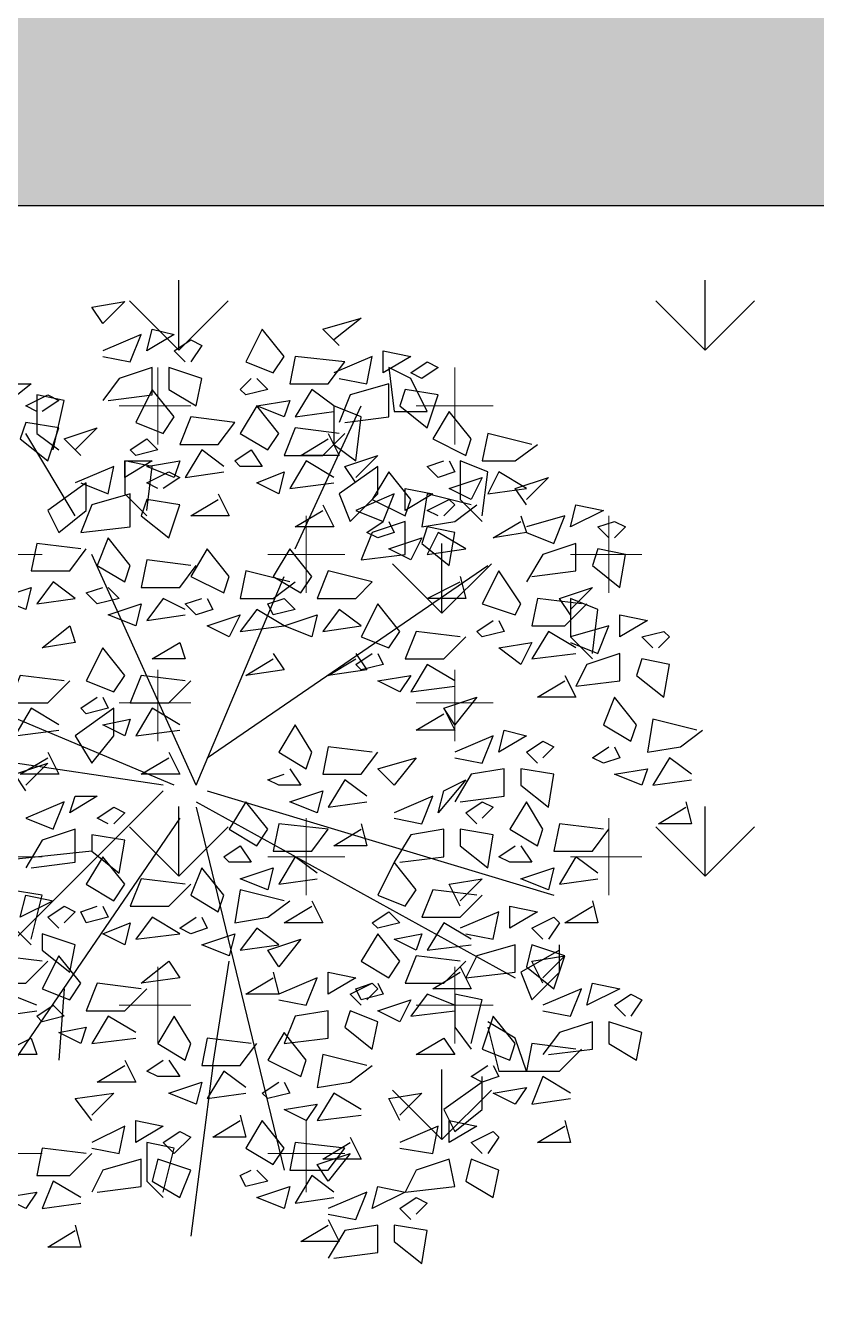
# Model space of a CAD drawing. Header units: inches. Extents: x 218041 to 238734, y -94371 to -86245.
# Drawn here: x 223111.7 to 223195.2, y -91457.4 to -91321.2 of the extents above; entities that cross this region are included whole.
import ezdxf

# ---------------------------------------------------------------- set-up
doc = ezdxf.new("R2010")
doc.units = ezdxf.units.IN
doc.header["$LTSCALE"] = 0.1
doc.header["$MEASUREMENT"] = 0
doc.layers.add('dimension', color=5, linetype='Continuous')
doc.layers.add('my wall', color=7, linetype='Continuous', lineweight=20)
pattern_1 = [(0, (-9206022.834467523, 3617324.486309838), (44.26229508192229, 29.50819672128152), [84.59016393434037, -3.934426229504204]), (0, (-9206067.096762605, 3617328.420736068), (44.26229508192229, 29.50819672128152), [84.59016393434037, -3.934426229504204]), (90, (-9206022.834467523, 3617324.486309838), (-44.26229508192229, 29.50819672128152), [-33.44262295078572, 25.57377049177732]), (90, (-9206026.768893752, 3617324.486309838), (-44.26229508192229, 29.50819672128152), [-33.44262295078572, 25.57377049177732])]

# ---------------------------------------------------------------- blocks, each defined once
blk = doc.blocks.new('D')
at = {"color": 82, "linetype": 'Continuous', "lineweight": -2, "true_color": 0x3eb90e}
for p, q in [((-1.796257796231657, 11.37629937630049), (-1.796257796231657, 14.17047817047956)), ((8.981288981274702, 11.37629937630049), (8.981288981274702, 14.17047817047956)), ((-3.193347193358932, 12.77338877339002), (-0.5987525988020934, 12.77338877339002)), ((7.584199584205635, 12.77338877339002), (10.37837837840198, 12.77338877339002)), ((3.592515592463315, 5.98752598752651), (3.592515592463315, 8.781704781705571)), ((14.56964656966738, 5.98752598752651), (14.56964656966738, 8.781704781705571)), ((-8.781704781693406, 7.384615384616041), (-5.987525987555273, 7.384615384616041)), ((2.195426195394248, 7.384615384616041), (4.989604989590589, 7.384615384616041)), ((13.17255717259832, 7.384615384616041), (15.76715176709695, 7.384615384616041)), ((-1.796257796231657, 0.5987525987526396), (-1.796257796231657, 3.193347193347449)), ((8.981288981274702, 0.5987525987526396), (8.981288981274702, 3.193347193347449)), ((-3.193347193358932, 1.99584199584217), (-0.5987525988020934, 1.99584199584217)), ((7.584199584205635, 1.99584199584217), (10.37837837840198, 1.99584199584217)), ((3.592515592463315, -4.989604989605482), (3.592515592463315, -2.195426195426421)), ((14.56964656966738, -4.989604989605482), (14.56964656966738, -2.195426195426421)), ((-8.781704781693406, -3.592515592515952), (-5.987525987555273, -3.592515592515952)), ((2.195426195394248, -3.592515592515952), (4.989604989590589, -3.592515592515952)), ((13.17255717259832, -3.592515592515952), (15.76715176709695, -3.592515592515952)), ((-1.796257796231657, -10.37837837837947), (-1.796257796231657, -7.584199584200405)), ((8.981288981274702, -10.37837837837947), (8.981288981274702, -7.584199584200405)), ((-3.193347193358932, -8.981288981289936), (-0.5987525988020934, -8.981288981289936)), ((7.584199584205635, -8.981288981289936), (10.37837837840198, -8.981288981289936)), ((3.592515592463315, -15.76715176715334), (3.592515592463315, -13.17255717255853)), ((-8.781704781693406, -14.37006237006381), (-5.987525987555273, -14.37006237006381)), ((2.195426195394248, -14.37006237006381), (4.989604989590589, -14.37006237006381))]:
    blk.add_line(p, q, dxfattribs=at)
at = {"color": 2, "linetype": 'Continuous', "lineweight": 25}
blk.add_line((7.38461538462434, 13.77130977131105), (6.586278586240951, 14.17047817047956), dxfattribs=at)
at = {"color": 106, "linetype": 'Continuous', "lineweight": 25, "true_color": 0x00721c}
for p, q in [((7.983367983368225, 12.57380457380577), (7.38461538462434, 13.77130977131105)), ((13.97089397086529, 3.792099792100089), (14.17047817044659, 5.38877338877387)), ((9.979209979181178, -12.77338877339002), (9.979209979181178, -11.57588357588475))]:
    blk.add_line(p, q, dxfattribs=at)
at = {"color": 32, "linetype": 'Continuous', "lineweight": 25, "true_color": 0xdd6e00}
for p, q in [((3.193347193358932, 7.584199584200292), (5.588357588392682, 12.77338877339002)), ((-4.790020790009294, 8.781704781705571), (-6.586278586299159, 11.77546777546888)), ((-0.3991683991625905, -0.9979209979211419), (-4.191268191265408, 7.384615384616041)), ((-0.3991683991625905, -0.9979209979211419), (2.794178794196341, 6.58627858627915)), ((0, 0), (10.17879417882068, 6.985446985447652)), ((-1.197505197545979, -0.9979209979211419), (-8.781704781693406, 2.195426195426421)), ((-1.596673596650362, -0.9979209979211419), (-9.580041580076795, 0.1995841995842511)), ((-1.596673596650362, -1.197505197505393), (-10.77754677750636, -10.37837837837947)), ((0, -1.197505197505393), (12.57380457379622, -4.989604989605482)), ((-0.3991683991625905, -1.596673596673782), (11.17671517666895, -7.983367983368794)), ((-0.3991683991625905, -1.796257796258033), (2.794178794196341, -14.96881496881633)), ((-0.9979209979646839, -2.195426195426421), (-9.180873180855997, -14.17047817047956)), ((-4.191268191265408, -3.3929313929317), (-11.77546777547104, -4.191268191268591)), ((0.1995841995812953, -11.17671517671624), (0.798336798325181, -7.384615384616154)), ((0.1995841995812953, -11.17671517671624), (-0.5987525988020934, -17.36382536382712))]:
    blk.add_line(p, q, dxfattribs=at)
at = {"color": 96, "linetype": 'Continuous', "lineweight": 25, "true_color": 0x007200}
for p, q in [((13.17255717259832, 4.390852390852842), (13.97089397086529, 3.592515592515838)), ((-5.189189189230092, -8.382536382537182), (-5.388773388811387, -10.97713097713199))]:
    blk.add_line(p, q, dxfattribs=at)
at = {"color": 92, "linetype": 'Continuous', "lineweight": 25, "true_color": 0x00dd00}
for points in [[(-3.792099792161025, 15.76715176715322), (-4.191268191265408, 16.36590436590586), (-2.993762993777636, 16.56548856549011)], [(2.794178794196341, 14.56964656964794), (1.995841995812953, 15.56756756756909), (1.397089397069067, 14.37006237006369), (2.395010394975543, 13.9708939708953)], [(4.989604989590589, 14.37006237006369), (3.193347193358932, 14.56964656964794), (2.993762993777636, 13.5717255717268), (4.390852390846703, 13.5717255717268)], [(6.386694386659656, 13.9708939708953), (6.386694386659656, 14.76923076923219), (7.38461538462434, 14.56964656964794)], [(-1.397089397069067, 13.37214137214255), (-0.3991683991625905, 12.77338877339002), (-0.1995841995812953, 13.77130977131105), (-1.397089397069067, 14.17047817047956)], [(-7.38461538462434, 12.77338877339002), (-7.38461538462434, 13.5717255717268), (-6.386694386659656, 13.5717255717268)], [(-1.197505197545979, 12.37422037422152), (-1.99584199587116, 13.37214137214255), (-2.594594594615046, 12.17463617463727), (-1.596673596650362, 11.77546777546888)], [(2.594594594615046, 11.77546777546888), (1.796257796231657, 12.77338877339002), (1.197505197545979, 11.77546777546888), (2.195426195394248, 11.17671517671624)], [(-6.785862785880454, 11.57588357588463), (-5.787941787973978, 10.77754677754774), (-5.388773388811387, 11.97505197505313), (-6.586278586299159, 12.17463617463727)], [(-2.195426195452455, 11.57588357588463), (-1.796257796231657, 11.17671517671624), (-2.594594594615046, 10.97713097713199), (-2.794178794196341, 11.17671517671624)], [(-2.993762993777636, 10.1787941787951), (-2.993762993777636, 10.77754677754774), (-1.99584199587116, 10.77754677754774)], [(-0.9979209979646839, 10.77754677754774), (-1.197505197545979, 10.1787941787951), (-2.195426195452455, 10.57796257796349)], [(1.596673596650362, 11.17671517671624), (1.995841995812953, 10.57796257796349), (1.197505197545979, 10.57796257796349), (0.9979209978482686, 10.77754677754774)], [(7.38461538462434, 9.38045738045821), (6.586278586240951, 10.37837837837935), (5.987525987555273, 9.38045738045821), (7.185031185043044, 8.781704781705571)], [(-4.590436590427998, 8.182952182952931), (-2.794178794196341, 8.382536382537182), (-2.794178794196341, 9.580041580042462), (-4.191268191265408, 9.180873180874073)], [(-2.395010395033751, 8.781704781705571), (-1.397089397069067, 7.98336798336868), (-0.9979209979646839, 9.180873180874073), (-2.195426195452455, 9.38045738045821)], [(5.388773388753179, 8.981288981289822), (6.386694386659656, 8.582120582121433), (6.785862785822246, 9.580041580042462)], [(13.17255717259832, 8.382536382537182), (13.3721413721214, 9.180873180874073), (14.37006237002788, 8.981288981289822)], [(-2.794178794196341, 6.985446985447652), (-3.59251559257973, 7.98336798336868), (-3.991683991684113, 6.985446985447652), (-2.993762993777636, 6.386694386695012)], [(3.79209979204461, 6.58627858627915), (2.993762993777636, 7.584199584200292), (2.395010394975543, 6.58627858627915), (3.392931392940227, 5.98752598752651)], [(5.987525987555273, 6.386694386695012), (4.390852390846703, 6.785862785863401), (3.991683991625905, 5.787941787942373), (5.388773388753179, 5.787941787942373)], [(-6.386694386659656, 6.187110187110761), (-6.586278586299159, 5.38877338877387), (-7.584199584205635, 5.787941787942373)], [(2.794178794196341, 5.787941787942373), (3.193347193358932, 5.38877338877387), (2.395010394975543, 5.189189189189619), (2.195426195394248, 5.588357588358122)], [(-2.395010395033751, 5.588357588358122), (-2.594594594615046, 4.790020790021231), (-3.59251559257973, 5.189189189189619)], [(1.197505197545979, 5.189189189189619), (0.798336798325181, 4.390852390852842), (0, 4.790020790021231)], [(2.794178794196341, 4.790020790021231), (1.796257796231657, 5.38877338877387), (1.197505197545979, 4.59043659043698)], [(6.985446985403541, 4.59043659043698), (6.18711018707836, 5.588357588358122), (5.588357588392682, 4.390852390852842), (6.586278586240951, 3.99168399168434)], [(-0.9979209979646839, 4.191268191268591), (-0.7983367983833887, 3.592515592515838), (-1.99584199587116, 3.592515592515838)], [(7.38461538462434, 2.993762993763312), (6.985446985403541, 2.395010395010559), (6.18711018707836, 2.794178794179061)], [(-4.989604989648797, -1.995841995842284), (-4.790020790009294, -1.39708939708953), (-3.991683991684113, -1.39708939708953)], [(-6.586278586299159, -2.195426195426421), (-5.588357588392682, -2.59459459459481), (-5.189189189230092, -1.596673596673782)], [(2.195426195394248, -2.59459459459481), (1.397089397069067, -1.596673596673782), (0.798336798325181, -2.59459459459481), (1.796257796231657, -3.193347193347563)], [(4.390852390846703, -2.59459459459481), (2.594594594615046, -2.395010395010672), (2.395010394975543, -3.3929313929317), (3.79209979204461, -3.3929313929317)], [(1.197505197545979, -3.193347193347563), (1.596673596650362, -3.792099792100203), (0.798336798325181, -3.792099792100203), (0.5987525987438858, -3.592515592515952)], [(0.5987525987438858, -4.989604989605482), (-0.1995841995812953, -3.991683991684454), (-0.5987525988020934, -4.989604989605482), (0.3991683991625905, -5.588357588358122)], [(2.395010394975543, -3.991683991684454), (2.195426195394248, -4.790020790021345), (1.197505197545979, -4.390852390852842)], [(7.584199584205635, -4.790020790021345), (6.785862785822246, -3.792099792100203), (6.18711018707836, -4.989604989605482), (7.185031185043044, -5.38877338877387)], [(-6.785862785880454, -5.787941787942373), (-6.586278586299159, -4.989604989605482), (-5.588357588392682, -5.189189189189733)], [(-4.590436590427998, -8.182952182952931), (-5.388773388811387, -7.185031185031903), (-5.987525987555273, -8.382536382537182), (-4.989604989648797, -8.781704781705685)], [(4.390852390846703, -8.582120582121433), (4.390852390846703, -7.783783783784543), (5.388773388753179, -7.983367983368794)], [(3.592515592463315, -10.97713097713199), (2.794178794196341, -9.979209979210964), (2.195426195394248, -10.97713097713199), (3.392931392940227, -11.57588357588475)], [(-0.1995841995812953, -11.775467775469), (-0.3991683991625905, -12.57380457380577), (-1.397089397069067, -12.17463617463727)]]:
    blk.add_lwpolyline(points, close=True, dxfattribs=at)
for points in [[(4.790020790009294, 14.96881496881633), (4.191268191265408, 15.56756756756909), (5.588357588392682, 15.96673596673747), (4.590436590427998, 15.16839916840058)], [(4.790020790009294, 13.77130977131105), (5.787941787973978, 13.5717255717268), (5.987525987555273, 14.56964656964794), (4.590436590427998, 13.9708939708953)], [(-3.59251559257973, 12.97297297297416), (-1.99584199587116, 13.17255717255841), (-1.99584199587116, 14.17047817047956), (-3.193347193358932, 13.77130977131105), (-3.792099792161025, 12.97297297297416)], [(1.796257796231657, 13.77130977131105), (2.195426195394248, 13.37214137214255), (1.397089397069067, 13.17255717255841), (1.197505197545979, 13.37214137214255), (1.596673596650362, 13.77130977131105)], [(4.989604989590589, 12.17463617463727), (6.586278586240951, 12.37422037422152), (6.586278586240951, 13.5717255717268), (5.189189189171884, 13.17255717255841), (4.790020790009294, 12.17463617463727)], [(-6.18711018707836, 12.57380457380577), (-6.586278586299159, 12.77338877339002), (-5.787941787973978, 13.17255717255841), (-5.388773388811387, 12.97297297297416), (-5.987525987555273, 12.57380457380577)], [(4.590436590427998, 12.77338877339002), (3.79209979204461, 13.37214137214255), (3.193347193358932, 12.37422037422152), (4.590436590427998, 12.57380457380577)], [(-4.590436590427998, 10.97713097713199), (-5.189189189230092, 11.57588357588463), (-3.991683991684113, 11.97505197505313), (-4.790020790009294, 11.17671517671624)], [(4.790020790009294, 11.77546777546888), (3.193347193358932, 11.97505197505313), (2.794178794196341, 10.97713097713199), (4.191268191265408, 10.97713097713199), (4.989604989590589, 11.77546777546888)], [(4.390852390846703, 11.77546777546888), (4.790020790009294, 10.97713097713199), (3.392931392940227, 10.97713097713199), (4.390852390846703, 11.57588357588463)], [(0.5987525987438858, 10.57796257796349), (-0.1995841995812953, 11.17671517671624), (-0.7983367983833887, 10.1787941787951), (0.5987525987438858, 10.37837837837935)], [(4.590436590427998, 10.1787941787951), (3.592515592463315, 10.77754677754774), (2.993762993777636, 9.779625779626713), (4.590436590427998, 9.979209979210964)], [(5.388773388753179, 9.979209979210964), (4.989604989590589, 10.57796257796349), (6.18711018707836, 10.97713097713199), (5.388773388753179, 10.1787941787951)], [(-4.590436590427998, 9.979209979210964), (-3.59251559257973, 9.580041580042462), (-3.392931392940227, 10.57796257796349), (-4.790020790009294, 9.979209979210964)], [(-1.796257796231657, 9.779625779626713), (-2.195426195452455, 9.979209979210964), (-1.397089397069067, 10.37837837837935), (-0.9979209979646839, 10.1787941787951), (-1.596673596650362, 9.779625779626713)], [(4.191268191265408, 9.180873180874073), (4.590436590427998, 8.382536382537182), (3.193347193358932, 8.382536382537182), (4.191268191265408, 8.981288981289822)], [(-4.590436590427998, 7.584199584200292), (-6.18711018707836, 7.783783783784429), (-6.386694386659656, 6.785862785863401), (-4.989604989648797, 6.785862785863401), (-4.390852390846703, 7.584199584200292)], [(11.77546777547104, 6.58627858627915), (13.3721413721214, 6.785862785863401), (13.3721413721214, 7.783783783784429), (12.17463617463363, 7.384615384616041), (11.57588357588975, 6.386694386695012)], [(-3.59251559257973, 6.187110187110761), (-3.193347193358932, 5.787941787942373), (-3.991683991684113, 5.588357588358122), (-4.390852390846703, 5.98752598752651), (-3.792099792161025, 6.187110187110761)], [(13.17255717259832, 5.189189189189619), (12.77338877337752, 5.787941787942373), (13.97089397086529, 6.187110187110761), (13.17255717259832, 5.38877338877387)], [(-0.7983367983833887, 5.38877338877387), (-1.596673596650362, 5.787941787942373), (-2.195426195452455, 4.989604989605368), (-0.7983367983833887, 5.189189189189619)], [(0, 5.787941787942373), (0.1995841995812953, 5.38877338877387), (-0.3991683991625905, 5.189189189189619), (-0.7983367983833887, 5.588357588358122), (-0.1995841995812953, 5.787941787942373)], [(13.5717255717027, 5.588357588358122), (11.97505197505234, 5.787941787942373), (11.77546777547104, 4.790020790021231), (12.97297297290061, 4.790020790021231), (13.771309771284, 5.588357588358122)], [(10.57796257798327, 4.989604989605368), (10.77754677750636, 4.59043659043698), (9.979209979181178, 4.390852390852842), (9.779625779599883, 4.59043659043698), (10.37837837840198, 4.989604989605368)], [(2.395010394975543, 3.792099792100089), (2.794178794196341, 3.193347193347449), (1.397089397069067, 2.993762993763312), (2.395010394975543, 3.592515592515838)], [(5.388773388753179, 3.792099792100089), (5.787941787973978, 3.193347193347449), (4.390852390846703, 2.993762993763312), (5.388773388753179, 3.592515592515838)], [(6.18711018707836, 3.792099792100089), (6.386694386659656, 3.3929313929317), (5.588357588392682, 3.193347193347449), (5.388773388753179, 3.3929313929317), (5.987525987555273, 3.792099792100089)], [(-5.189189189230092, 2.794178794179061), (-6.785862785880454, 2.993762993763312), (-7.185031185043044, 1.99584199584217), (-5.787941787973978, 1.99584199584217), (-4.989604989648797, 2.794178794179061)], [(-0.7983367983833887, 2.794178794179061), (-2.395010395033751, 2.993762993763312), (-2.794178794196341, 1.99584199584217), (-1.397089397069067, 1.99584199584217), (-0.5987525988020934, 2.794178794179061)], [(-5.388773388811387, 1.197505197505279), (-6.386694386659656, 1.796257796257919), (-6.985446985461749, 0.7983367983367771), (-5.388773388811387, 0.9979209979210282)], [(-0.9979209979646839, 1.197505197505279), (-1.99584199587116, 1.796257796257919), (-2.594594594615046, 0.7983367983367771), (-0.9979209979646839, 0.9979209979210282)], [(-5.787941787973978, 0.1995841995842511), (-5.388773388811387, -0.5987525987526396), (-6.785862785880454, -0.5987525987526396), (-5.787941787973978, 0)], [(-1.397089397069067, 0.1995841995842511), (-0.9979209979646839, -0.5987525987526396), (-2.395010395033751, -0.5987525987526396), (-1.397089397069067, 0)], [(5.987525987555273, 0.1995841995842511), (4.390852390846703, 0.3991683991683885), (4.191268191265408, -0.5987525987526396), (5.588357588392682, -0.5987525987526396), (6.18711018707836, 0.1995841995842511)], [(-6.586278586299159, -1.197505197505393), (-6.985446985461749, -0.5987525987526396), (-5.787941787973978, -0.1995841995842511), (-6.586278586299159, -0.9979209979211419)], [(-3.59251559257973, -2.395010395010672), (-3.991683991684113, -2.195426195426421), (-3.392931392940227, -1.796257796258033), (-2.993762993777636, -1.995841995842284), (-3.392931392940227, -2.395010395010672)], [(-6.386694386659656, -3.991683991684454), (-4.790020790009294, -3.792099792100203), (-4.790020790009294, -2.59459459459481), (-5.987525987555273, -2.993762993763312), (-6.586278586299159, -3.991683991684454)], [(6.985446985403541, -3.792099792100203), (8.582120582112111, -3.592515592515952), (8.582120582112111, -2.59459459459481), (7.38461538462434, -2.794178794179061), (6.785862785822246, -3.792099792100203)], [(3.991683991625905, -4.191268191268591), (3.193347193358932, -3.592515592515952), (2.594594594615046, -4.590436590437093), (3.991683991625905, -4.390852390852842)], [(-0.7983367983833887, -4.590436590437093), (-2.395010395033751, -4.390852390852842), (-2.794178794196341, -5.38877338877387), (-1.397089397069067, -5.38877338877387), (-0.5987525988020934, -4.590436590437093)], [(-5.987525987555273, -7.384615384616154), (-7.584199584205635, -7.185031185031903), (-7.78378378378693, -8.182952182952931), (-6.586278586299159, -8.182952182952931), (-5.787941787973978, -7.384615384616154)], [(-2.395010395033751, -8.382536382537182), (-3.991683991684113, -8.182952182952931), (-4.390852390846703, -9.180873180874073), (-2.993762993777636, -9.180873180874073), (-2.195426195452455, -8.382536382537182)], [(-2.993762993777636, -10.97713097713199), (-2.594594594615046, -11.775467775469), (-3.991683991684113, -11.775467775469), (-2.993762993777636, -11.17671517671624)]]:
    blk.add_lwpolyline(points, dxfattribs=at)
at = {"color": 2, "linetype": 'Continuous', "lineweight": 25}
for points in [[(-2.195426195452455, 14.76923076923219), (-1.99584199587116, 15.56756756756909), (-1.197505197545979, 15.36798336798483)], [(2.993762993777636, 12.97297297297416), (2.794178794196341, 12.37422037422152), (1.796257796231657, 12.77338877339002)], [(5.388773388753179, 10.77754677754774), (5.588357588392682, 12.37422037422152), (4.590436590427998, 12.77338877339002), (4.590436590427998, 11.37629937630049)], [(0.9979209978482686, 12.17463617463727), (-0.5987525988020934, 12.37422037422152), (-0.9979209979646839, 11.37629937630049), (0.3991683991625905, 11.37629937630049)], [(6.18711018707836, 10.57796257796349), (4.790020790009294, 9.580041580042462), (5.189189189171884, 8.582120582121433), (6.18711018707836, 9.580041580042462)], [(-4.390852390846703, 9.979209979210964), (-5.787941787973978, 8.981288981289822), (-5.388773388811387, 8.182952182952931), (-4.390852390846703, 8.981288981289822)], [(5.588357588392682, 7.185031185031903), (7.185031185043044, 7.384615384616041), (7.185031185043044, 8.582120582121433), (5.987525987555273, 8.182952182952931)], [(7.78378378378693, 7.98336798336868), (7.38461538462434, 7.185031185031903), (6.586278586240951, 7.584199584200292)], [(0.798336798325181, 6.58627858627915), (0, 7.584199584200292), (-0.5987525988020934, 6.58627858627915), (0.5987525987438858, 5.98752598752651)], [(11.37629937625024, 5.588357588358122), (10.57796257798327, 6.785862785863401), (9.979209979181178, 5.588357588358122), (11.17671517666895, 5.189189189189619)], [(-4.790020790009294, 5.787941787942373), (-5.588357588392682, 6.386694386695012), (-6.18711018707836, 5.588357588358122)], [(5.588357588392682, 4.790020790021231), (4.790020790009294, 5.38877338877387), (4.191268191265408, 4.59043659043698)], [(-4.989604989648797, 4.790020790021231), (-4.790020790009294, 4.191268191268591), (-5.987525987555273, 3.99168399168434)], [(11.77546777547104, 4.191268191268591), (11.37629937625024, 3.3929313929317), (10.57796257798327, 3.99168399168434)], [(8.981288981274702, 1.197505197505279), (8.582120582112111, 1.796257796257919), (9.779625779599883, 2.195426195426421)], [(-3.392931392940227, 1.796257796257919), (-4.790020790009294, 0.7983367983367771), (-4.191268191265408, -0.1995841995842511), (-3.392931392940227, 0.7983367983367771)], [(-2.794178794196341, 1.39708939708953), (-2.993762993777636, 0.7983367983367771), (-3.792099792161025, 1.197505197505279)], [(8.382536382472608, -1.995841995842284), (8.582120582112111, -1.197505197505393), (9.380457380437292, -0.7983367983368908)], [(-1.397089397069067, -7.384615384616154), (-0.9979209979646839, -7.983367983368794), (-2.395010395033751, -8.182952182952931)], [(7.38461538462434, -8.781704781705685), (6.985446985403541, -9.580041580042462), (6.18711018707836, -9.180873180874073)], [(2.794178794196341, -10.37837837837947), (4.390852390846703, -10.17879417879521), (4.390852390846703, -9.180873180874073), (3.193347193358932, -9.38045738045821)], [(4.989604989590589, -9.779625779626713), (5.987525987555273, -10.5779625779636), (6.18711018707836, -9.580041580042462), (5.189189189171884, -9.180873180874073)], [(-4.390852390846703, -9.779625779626713), (-4.590436590427998, -10.37837837837947), (-5.388773388811387, -9.979209979210964)], [(8.582120582112111, -10.17879417879521), (8.981288981274702, -10.77754677754785), (7.584199584205635, -10.77754677754785)]]:
    blk.add_lwpolyline(points, close=True, dxfattribs=at)
for points in [[(-3.792099792161025, 14.56964656964794), (-2.794178794196341, 14.37006237006369), (-2.395010395033751, 15.36798336798483), (-3.792099792161025, 14.76923076923219)], [(-0.7983367983833887, 14.37006237006369), (-1.197505197545979, 14.76923076923219), (-0.5987525988020934, 15.16839916840058), (-0.1995841995812953, 14.96881496881633), (-0.5987525988020934, 14.37006237006369)], [(6.586278586240951, 14.17047817047956), (6.785862785822246, 12.57380457380577), (7.983367983368225, 12.57380457380577)], [(-5.588357588392682, 11.17671517671624), (-5.189189189230092, 12.97297297297416), (-6.18711018707836, 13.17255717255841), (-6.18711018707836, 11.77546777546888), (-5.388773388811387, 11.17671517671624)], [(-2.195426195452455, 8.981288981289822), (-1.99584199587116, 10.57796257796349), (-2.993762993777636, 10.77754677754774), (-2.993762993777636, 9.580041580042462), (-2.195426195452455, 8.781704781705571)], [(-0.5987525988020934, 6.985446985447652), (-2.195426195452455, 7.185031185031903), (-2.395010395033751, 6.187110187110761), (-0.9979209979646839, 6.187110187110761), (-0.3991683991625905, 6.985446985447652)], [(2.993762993777636, 6.386694386695012), (1.397089397069067, 6.785862785863401), (1.197505197545979, 5.787941787942373), (2.395010394975543, 5.787941787942373), (3.193347193358932, 6.386694386695012)], [(14.17047817044659, 5.38877338877387), (13.17255717259832, 5.787941787942373), (13.17255717259832, 4.390852390852842)], [(-3.792099792161025, 2.195426195426421), (-3.59251559257973, 1.796257796257919), (-4.390852390846703, 1.596673596673782), (-4.590436590427998, 1.796257796257919), (-3.991683991684113, 2.195426195426421)], [(9.180873180855997, -1.596673596673782), (10.77754677750636, -1.39708939708953), (10.77754677750636, -0.3991683991685022), (9.580041580018587, -0.5987525987526396), (8.981288981274702, -1.596673596673782)], [(-6.386694386659656, -6.58627858627915), (-5.987525987555273, -4.989604989605482), (-7.185031185043044, -4.790020790021345), (-7.185031185043044, -5.987525987526624), (-6.386694386659656, -6.785862785863401)], [(2.794178794196341, -5.189189189189733), (1.197505197545979, -4.790020790021345), (0.9979209978482686, -5.987525987526624), (2.195426195394248, -5.787941787942373), (2.993762993777636, -5.189189189189733)], [(-0.1995841995812953, -5.787941787942373), (0, -6.187110187110875), (-0.5987525988020934, -6.386694386695012), (-0.9979209979646839, -6.187110187110875), (-0.3991683991625905, -5.787941787942373)], [(5.588357588392682, -8.981288981289936), (5.189189189171884, -8.582120582121433), (5.987525987555273, -8.182952182952931), (6.18711018707836, -8.382536382537182), (5.787941787973978, -8.781704781705685)], [(-6.18711018707836, -8.981288981289936), (-7.185031185043044, -8.582120582121433), (-7.584199584205635, -9.38045738045821), (-6.18711018707836, -9.180873180874073)], [(8.981288981274702, -8.582120582121433), (8.981288981274702, -9.779625779626713), (9.580041580018587, -10.5779625779636)], [(-1.397089397069067, -10.97713097713199), (-0.9979209979646839, -11.57588357588475), (-1.796257796231657, -11.57588357588475), (-2.195426195452455, -11.37629937630049), (-1.596673596650362, -10.97713097713199)], [(9.979209979181178, -11.775467775469), (8.582120582112111, -12.77338877339002), (8.981288981274702, -13.57172557172692), (9.979209979181178, -12.77338877339002)]]:
    blk.add_lwpolyline(points, dxfattribs=at)
at = {"color": 106, "linetype": 'Continuous', "lineweight": 25, "true_color": 0x00721c}
for points in [[(7.78378378378693, 13.77130977131105), (7.38461538462434, 13.9708939708953), (7.983367983368225, 14.37006237006369), (8.382536382472608, 14.17047817047956)], [(6.985446985403541, 12.77338877339002), (7.983367983368225, 11.97505197505313), (8.382536382472608, 13.17255717255841), (7.185031185043044, 13.37214137214255)], [(9.580041580018587, 11.57588357588463), (8.781704781693406, 12.57380457380577), (8.18295218294952, 11.57588357588463), (9.380457380437292, 10.97713097713199)], [(2.794178794196341, 10.37837837837935), (2.594594594615046, 9.580041580042462), (1.796257796231657, 9.979209979210964)], [(11.57588357588975, 9.779625779626713), (10.57796257798327, 10.37837837837935), (10.17879417882068, 9.580041580042462)], [(9.979209979181178, 10.1787941787951), (9.580041580018587, 9.38045738045821), (8.781704781693406, 9.779625779626713)], [(7.185031185043044, 8.981288981289822), (7.185031185043044, 9.779625779626713), (8.18295218294952, 9.580041580042462)], [(7.78378378378693, 7.783783783784429), (8.781704781693406, 6.985446985447652), (8.981288981274702, 8.182952182952931), (7.983367983368225, 8.382536382537182)], [(9.380457380437292, 7.584199584200292), (8.382536382472608, 8.182952182952931), (7.983367983368225, 7.384615384616041)], [(13.97089397086529, 6.985446985447652), (14.96881496882997, 6.187110187110761), (15.16839916841127, 7.384615384616041), (14.17047817044659, 7.584199584200292)], [(14.96881496882997, 4.390852390852842), (14.96881496882997, 5.189189189189619), (15.96673596667824, 4.989604989605368)], [(-2.993762993777636, 2.993762993763312), (-3.792099792161025, 3.99168399168434), (-4.390852390846703, 2.794178794179061), (-3.392931392940227, 2.395010395010559)], [(15.56756756751565, 2.993762993763312), (16.56548856548034, 2.195426195426421), (16.76507276506163, 3.3929313929317), (15.76715176709695, 3.592515592515838)], [(15.56756756751565, 1.197505197505279), (14.76923076924868, 2.195426195426421), (14.37006237002788, 1.197505197505279), (15.36798336799257, 0.5987525987526396)], [(3.79209979204461, 0.1995841995842511), (3.193347193358932, 1.197505197505279), (2.594594594615046, 0.1995841995842511), (3.592515592463315, -0.3991683991685022)], [(10.57796257798327, 0.1995841995842511), (10.77754677750636, 0.9979209979210282), (11.57588357588975, 0.7983367983367771)], [(6.785862785822246, -0.9979209979211419), (6.18711018707836, -0.3991683991685022), (7.584199584205635, 0)], [(11.37629937625024, -0.9979209979211419), (12.37422037421493, -1.796257796258033), (12.57380457379622, -0.5987525987526396), (11.37629937625024, -0.3991683991685022)], [(15.96673596667824, -0.3991683991685022), (15.76715176709695, -0.9979209979211419), (14.76923076924868, -0.5987525987526396)], [(4.191268191265408, -1.197505197505393), (3.991683991625905, -1.995841995842284), (2.993762993777636, -1.596673596673782)], [(12.17463617463363, -2.59459459459481), (11.57588357588975, -1.596673596673782), (10.97713097708765, -2.59459459459481), (11.97505197505234, -3.193347193347563)], [(-2.993762993777636, -4.590436590437093), (-3.792099792161025, -3.592515592515952), (-4.390852390846703, -4.590436590437093), (-3.392931392940227, -5.189189189189733)], [(12.57380457379622, -3.991683991684454), (12.37422037421493, -4.790020790021345), (11.37629937625024, -4.390852390852842)], [(6.586278586240951, -5.588357588358122), (6.985446985403541, -5.987525987526624), (6.18711018707836, -6.187110187110875), (5.987525987555273, -5.987525987526624)], [(10.97713097708765, -6.187110187110875), (10.97713097708765, -5.38877338877387), (11.97505197505234, -5.588357588358122)], [(-2.794178794196341, -5.987525987526624), (-2.993762993777636, -6.785862785863401), (-3.792099792161025, -6.386694386695012)], [(-0.9979209979646839, -6.386694386695012), (-1.99584199587116, -5.787941787942373), (-2.594594594615046, -6.58627858627915)], [(7.78378378378693, -6.386694386695012), (7.584199584205635, -6.985446985447652), (6.785862785822246, -6.58627858627915)], [(9.380457380437292, -7.983367983368794), (11.17671517666895, -7.783783783784543), (11.17671517666895, -6.785862785863401), (9.779625779599883, -7.185031185031903)], [(11.57588357588975, -7.584199584200405), (12.57380457379622, -8.382536382537182), (12.97297297290061, -7.185031185031903), (11.77546777547104, -6.785862785863401)], [(13.771309771284, -8.981288981289936), (13.97089397086529, -8.182952182952931), (14.96881496882997, -8.382536382537182)], [(-0.5987525988020934, -10.37837837837947), (-1.197505197545979, -9.38045738045821), (-1.796257796231657, -10.37837837837947), (-0.7983367983833887, -10.97713097713199)], [(11.17671517666895, -10.37837837837947), (10.37837837840198, -9.38045738045821), (9.979209979181178, -10.5779625779636), (10.97713097708765, -10.97713097713199)], [(14.56964656966738, -10.37837837837947), (15.56756756751565, -10.97713097713199), (15.76715176709695, -9.979209979210964), (14.56964656966738, -9.580041580042462)], [(11.57588357588975, -11.97505197505313), (11.17671517666895, -12.57380457380577), (10.37837837840198, -12.17463617463727)], [(3.991683991625905, -12.57380457380577), (3.592515592463315, -13.17255717255853), (2.794178794196341, -12.77338877339002)], [(-2.594594594615046, -13.9708939708953), (-2.594594594615046, -13.17255717255853), (-1.596673596650362, -13.37214137214266)], [(2.794178794196341, -14.17047817047956), (1.995841995812953, -13.17255717255853), (1.397089397069067, -14.17047817047956), (2.395010394975543, -14.76923076923219)], [(8.781704781693406, -13.9708939708953), (8.781704781693406, -13.17255717255853), (9.779625779599883, -13.37214137214266)], [(-1.197505197545979, -14.37006237006381), (-1.596673596650362, -13.9708939708953), (-0.9979209979646839, -13.57172557172692), (-0.5987525988020934, -13.77130977131105)], [(4.989604989590589, -14.17047817047956), (3.193347193358932, -13.9708939708953), (2.993762993777636, -14.96881496881633), (4.390852390846703, -14.96881496881633)], [(4.390852390846703, -15.36798336798483), (3.991683991625905, -14.76923076923219), (5.189189189171884, -14.37006237006381)], [(-1.99584199587116, -15.36798336798483), (-0.9979209979646839, -15.96673596673759), (-0.5987525988020934, -14.96881496881633), (-1.796257796231657, -14.56964656964806)], [(7.185031185043044, -15.76715176715334), (8.981288981274702, -15.56756756756909), (8.781704781693406, -14.56964656964806), (7.584199584205635, -14.96881496881633)], [(9.380457380437292, -15.36798336798483), (10.37837837840198, -15.96673596673759), (10.57796257798327, -14.96881496881633), (9.580041580018587, -14.56964656964806)], [(-6.18711018707836, -15.76715176715334), (-6.586278586299159, -16.36590436590598), (-7.38461538462434, -15.96673596673759)], [(2.993762993777636, -15.56756756756909), (2.794178794196341, -16.36590436590598), (1.796257796231657, -15.96673596673759)], [(5.987525987555273, -16.36590436590598), (6.18711018707836, -15.56756756756909), (7.185031185043044, -15.76715176715334)], [(6.785862785822246, -17.56340956341126), (7.78378378378693, -18.36174636174815), (7.983367983368225, -17.16424116424287), (6.785862785822246, -16.96465696465862)]]:
    blk.add_lwpolyline(points, close=True, dxfattribs=at)
for points in [[(11.77546777547104, 11.37629937630049), (10.17879417882068, 11.77546777546888), (9.979209979181178, 10.77754677754774), (11.17671517666895, 10.77754677754774), (11.97505197505234, 11.37629937630049)], [(8.781704781693406, 10.77754677754774), (8.981288981274702, 10.37837837837935), (8.382536382472608, 10.1787941787951), (7.983367983368225, 10.57796257796349), (8.582120582112111, 10.77754677754774)], [(9.979209979181178, 8.781704781705571), (10.17879417882068, 10.37837837837935), (9.180873180855997, 10.77754677754774), (9.180873180855997, 9.38045738045821), (9.979209979181178, 8.582120582121433)], [(11.57588357588975, 9.180873180874073), (11.17671517666895, 9.779625779626713), (12.37422037421493, 10.1787941787951), (11.57588357588975, 9.38045738045821)], [(0.3991683991625905, 9.580041580042462), (0.798336798325181, 8.781704781705571), (-0.5987525988020934, 8.781704781705571), (0.3991683991625905, 9.38045738045821)], [(9.580041580018587, 9.180873180874073), (7.983367983368225, 9.580041580042462), (7.78378378378693, 8.382536382537182), (8.981288981274702, 8.582120582121433), (9.779625779599883, 9.180873180874073)], [(8.382536382472608, 8.781704781705571), (7.983367983368225, 8.981288981289822), (8.781704781693406, 9.38045738045821), (8.981288981274702, 9.180873180874073), (8.582120582112111, 8.781704781705571)], [(11.37629937625024, 8.781704781705571), (11.57588357588975, 8.182952182952931), (10.37837837840198, 7.98336798336868), (11.37629937625024, 8.582120582121433)], [(11.57588357588975, 8.182952182952931), (12.57380457379622, 7.783783783784429), (12.97297297290061, 8.781704781705571), (11.57588357588975, 8.382536382537182)], [(16.16632016631775, 3.99168399168434), (15.76715176709695, 4.390852390852842), (16.56548856548034, 4.59043659043698), (16.76507276506163, 4.390852390852842), (16.36590436589904, 3.99168399168434)], [(8.981288981274702, 2.794178794179061), (7.983367983368225, 3.3929313929317), (7.38461538462434, 2.395010395010559), (8.981288981274702, 2.59459459459481)], [(8.582120582112111, 1.796257796257919), (8.981288981274702, 0.9979209979210282), (7.584199584205635, 0.9979209979210282), (8.582120582112111, 1.596673596673782)], [(17.76299376302632, 0.9979209979210282), (16.16632016631775, 1.39708939708953), (15.96673596667824, 0.1995841995842511), (17.16424116422422, 0.3991683991683885), (17.96257796260761, 0.9979209979210282)], [(11.97505197505234, -0.1995841995842511), (11.57588357588975, 0.1995841995842511), (12.17463617463363, 0.5987525987526396), (12.57380457379622, 0.3991683991683885), (12.17463617463363, 0)], [(14.76923076924868, 0.3991683991683885), (14.96881496882997, 0), (14.37006237002788, -0.1995841995842511), (13.97089397086529, 0), (14.56964656966738, 0.3991683991683885)], [(17.56340956344502, -0.5987525987526396), (16.76507276506163, 0), (16.16632016631775, -0.9979209979211419), (17.56340956344502, -0.7983367983368908)], [(2.993762993777636, -0.3991683991685022), (3.392931392940227, -0.9979209979211419), (2.594594594615046, -0.9979209979211419), (2.195426195394248, -0.7983367983368908), (2.794178794196341, -0.5987525987526396)], [(6.785862785822246, -2.195426195426421), (7.78378378378693, -2.395010395010672), (8.18295218294952, -1.39708939708953), (6.785862785822246, -1.995841995842284)], [(17.36382536380552, -1.596673596673782), (17.56340956344502, -2.395010395010672), (16.36590436589904, -2.395010395010672), (17.36382536380552, -1.796257796258033)], [(14.37006237002788, -2.59459459459481), (12.77338877337752, -2.395010395010672), (12.57380457379622, -3.3929313929317), (13.97089397086529, -3.3929313929317), (14.56964656966738, -2.59459459459481)], [(11.37629937625024, -3.193347193347563), (11.77546777547104, -3.792099792100203), (10.97713097708765, -3.792099792100203), (10.57796257798327, -3.592515592515952), (11.17671517666895, -3.193347193347563)], [(14.17047817044659, -4.191268191268591), (13.3721413721214, -3.592515592515952), (12.77338877337752, -4.590436590437093), (14.17047817044659, -4.390852390852842)], [(-5.388773388811387, -6.187110187110875), (-5.787941787973978, -5.787941787942373), (-5.189189189230092, -5.38877338877387), (-4.790020790009294, -5.588357588358122), (-5.189189189230092, -5.987525987526624)], [(-3.792099792161025, -5.38877338877387), (-3.59251559257973, -5.787941787942373), (-4.390852390846703, -5.987525987526624), (-4.590436590427998, -5.588357588358122), (-3.991683991684113, -5.38877338877387)], [(9.380457380437292, -6.386694386695012), (10.37837837840198, -6.58627858627915), (10.57796257798327, -5.588357588358122), (9.180873180855997, -6.187110187110875)], [(13.97089397086529, -5.189189189189733), (14.17047817044659, -5.987525987526624), (12.97297297290061, -5.987525987526624), (13.97089397086529, -5.38877338877387)], [(9.580041580018587, -6.58627858627915), (8.582120582112111, -5.987525987526624), (7.983367983368225, -6.985446985447652), (9.580041580018587, -6.785862785863401)], [(12.17463617463363, -6.58627858627915), (11.77546777547104, -6.187110187110875), (12.57380457379622, -5.787941787942373), (12.77338877337752, -5.987525987526624), (12.37422037421493, -6.58627858627915)], [(12.77338877337752, -6.985446985447652), (11.37629937625024, -7.783783783784543), (11.77546777547104, -8.781704781705685), (12.77338877337752, -7.783783783784543), (12.77338877337752, -6.785862785863401)], [(9.180873180855997, -7.384615384616154), (7.584199584205635, -7.185031185031903), (7.185031185043044, -8.182952182952931), (8.582120582112111, -8.182952182952931), (9.380457380437292, -7.384615384616154)], [(12.17463617463363, -8.182952182952931), (11.77546777547104, -7.384615384616154), (12.97297297290061, -7.185031185031903), (12.17463617463363, -7.983367983368794)], [(9.180873180855997, -7.584199584200405), (9.580041580018587, -8.382536382537182), (8.18295218294952, -8.382536382537182), (9.180873180855997, -7.783783783784543)], [(12.17463617463363, -9.180873180874073), (13.17255717259832, -9.38045738045821), (13.5717255717027, -8.382536382537182), (12.17463617463363, -8.981288981289936)], [(9.580041580018587, -10.37837837837947), (9.979209979181178, -8.781704781705685), (8.981288981274702, -8.582120582121433)], [(15.16839916841127, -9.38045738045821), (14.76923076924868, -8.981288981289936), (15.36798336799257, -8.582120582121433), (15.76715176709695, -8.781704781705685), (15.36798336799257, -9.38045738045821)], [(-2.594594594615046, -9.979209979210964), (-3.59251559257973, -9.38045738045821), (-4.191268191265408, -10.37837837837947), (-2.594594594615046, -10.17879417879521)], [(10.17879417882068, -9.779625779626713), (10.57796257798327, -11.37629937630049), (11.57588357588975, -11.37629937630049), (11.17671517666895, -10.17879417879521), (10.17879417882068, -9.580041580042462)], [(12.37422037421493, -10.77754677754785), (13.97089397086529, -10.5779625779636), (13.97089397086529, -9.580041580042462), (12.77338877337752, -9.979209979210964), (12.17463617463363, -10.77754677754785)], [(13.3721413721214, -10.5779625779636), (11.77546777547104, -10.37837837837947), (11.57588357588975, -11.37629937630049), (12.77338877337752, -11.37629937630049), (13.5717255717027, -10.5779625779636)], [(5.787941787973978, -11.17671517671624), (4.191268191265408, -10.77754677754785), (3.991683991625905, -11.97505197505313), (5.189189189171884, -11.775467775469), (5.987525987555273, -11.17671517671624)], [(10.37837837840198, -11.17671517671624), (10.57796257798327, -11.57588357588475), (9.979209979181178, -11.775467775469), (9.580041580018587, -11.57588357588475), (10.17879417882068, -11.17671517671624)], [(13.17255717259832, -12.17463617463727), (12.17463617463363, -11.57588357588475), (11.77546777547104, -12.57380457380577), (13.17255717259832, -12.37422037422152)], [(2.794178794196341, -11.775467775469), (2.993762993777636, -12.17463617463727), (2.195426195394248, -12.37422037422152), (1.995841995812953, -12.17463617463727), (2.594594594615046, -11.775467775469)], [(-4.191268191265408, -13.17255717255853), (-4.790020790009294, -12.37422037422152), (-3.392931392940227, -12.17463617463727), (-4.191268191265408, -12.97297297297428)], [(5.588357588392682, -12.77338877339002), (4.590436590427998, -12.17463617463727), (3.991683991625905, -13.17255717255853), (5.588357588392682, -12.97297297297428)], [(1.197505197545979, -12.97297297297428), (1.397089397069067, -13.77130977131105), (0.1995841995812953, -13.77130977131105), (1.197505197545979, -13.17255717255853)], [(-4.191268191265408, -14.17047817047956), (-3.193347193358932, -14.37006237006381), (-2.993762993777636, -13.37214137214266), (-4.191268191265408, -13.9708939708953)], [(6.985446985403541, -14.17047817047956), (8.18295218294952, -14.37006237006381), (8.382536382472608, -13.37214137214266), (6.985446985403541, -13.9708939708953)], [(12.97297297290061, -13.17255717255853), (13.17255717259832, -13.9708939708953), (11.97505197505234, -13.9708939708953), (12.97297297290061, -13.37214137214266)], [(-1.596673596650362, -15.76715176715334), (-1.197505197545979, -14.17047817047956), (-2.195426195452455, -13.9708939708953), (-2.195426195452455, -15.36798336798483), (-1.596673596650362, -15.96673596673759)], [(5.189189189171884, -13.77130977131105), (5.588357588392682, -14.56964656964806), (4.191268191265408, -14.56964656964806), (5.189189189171884, -13.9708939708953)], [(9.979209979181178, -14.37006237006381), (9.580041580018587, -13.9708939708953), (10.37837837840198, -13.57172557172692), (10.57796257798327, -13.77130977131105), (10.17879417882068, -14.37006237006381)], [(-4.390852390846703, -14.37006237006381), (-5.987525987555273, -14.17047817047956), (-6.18711018707836, -15.16839916840058), (-4.989604989648797, -15.16839916840058), (-4.191268191265408, -14.37006237006381)], [(-3.991683991684113, -15.76715176715334), (-2.395010395033751, -15.56756756756909), (-2.395010395033751, -14.56964656964806), (-3.792099792161025, -14.96881496881633), (-4.191268191265408, -15.76715176715334)], [(1.796257796231657, -14.96881496881633), (2.195426195394248, -15.36798336798483), (1.397089397069067, -15.56756756756909), (1.197505197545979, -15.16839916840058), (1.596673596650362, -14.96881496881633)], [(-4.590436590427998, -15.96673596673759), (-5.588357588392682, -15.36798336798483), (-5.987525987555273, -16.36590436590598), (-4.590436590427998, -16.16632016632173)], [(4.590436590427998, -15.76715176715334), (3.79209979204461, -15.16839916840058), (3.193347193358932, -16.16632016632173), (4.590436590427998, -15.96673596673759)], [(4.390852390846703, -16.56548856549011), (5.388773388753179, -16.76507276507436), (5.787941787973978, -15.76715176715334), (4.390852390846703, -16.36590436590598)], [(7.38461538462434, -16.76507276507436), (6.985446985403541, -16.36590436590598), (7.584199584205635, -15.96673596673759), (7.983367983368225, -16.16632016632173), (7.584199584205635, -16.56548856549011)], [(4.390852390846703, -16.76507276507436), (4.790020790009294, -17.56340956341126), (3.392931392940227, -17.56340956341126), (4.390852390846703, -16.96465696465862)], [(-4.790020790009294, -16.96465696465862), (-4.590436590427998, -17.76299376299539), (-5.787941787973978, -17.76299376299539), (-4.790020790009294, -17.16424116424287)], [(4.590436590427998, -18.1621621621639), (6.18711018707836, -17.96257796257964), (6.18711018707836, -16.96465696465862), (4.989604989590589, -17.16424116424287), (4.390852390846703, -18.1621621621639)]]:
    blk.add_lwpolyline(points, dxfattribs=at)
at = {"color": 96, "linetype": 'Continuous', "lineweight": 25, "true_color": 0x007200}
for points in [[(6.586278586240951, 8.582120582121433), (6.785862785822246, 8.182952182952931), (6.18711018707836, 7.98336798336868), (5.787941787973978, 8.182952182952931), (6.386694386659656, 8.582120582121433)], [(14.56964656966738, 7.98336798336868), (14.17047817044659, 8.382536382537182), (14.76923076924868, 8.582120582121433), (15.16839916841127, 8.382536382537182), (14.76923076924868, 7.98336798336868)], [(9.180873180855997, 6.58627858627915), (9.380457380437292, 5.787941787942373), (7.983367983368225, 5.787941787942373), (9.180873180855997, 6.386694386695012)], [(13.17255717259832, 4.191268191268591), (14.17047817044659, 3.792099792100089), (14.56964656966738, 4.790020790021231), (13.17255717259832, 4.390852390852842)], [(9.180873180855997, 4.390852390852842), (7.584199584205635, 4.59043659043698), (7.185031185043044, 3.592515592515838), (8.582120582112111, 3.592515592515838), (9.380457380437292, 4.390852390852842)], [(13.3721413721214, 3.99168399168434), (12.37422037421493, 4.59043659043698), (11.77546777547104, 3.592515592515838), (13.3721413721214, 3.792099792100089)], [(12.97297297290061, 2.993762993763312), (13.3721413721214, 2.195426195426421), (11.97505197505234, 2.195426195426421), (12.97297297290061, 2.794178794179061)], [(8.981288981274702, 0), (9.979209979181178, -0.1995841995842511), (10.37837837840198, 0.7983367983367771), (8.981288981274702, 0.1995841995842511)], [(5.787941787973978, -1.39708939708953), (4.989604989590589, -0.7983367983368908), (4.390852390846703, -1.796257796258033), (5.787941787973978, -1.596673596673782)], [(9.779625779599883, -2.395010395010672), (9.380457380437292, -1.995841995842284), (9.979209979181178, -1.596673596673782), (10.37837837840198, -1.796257796258033), (9.979209979181178, -2.195426195426421)], [(5.588357588392682, -2.395010395010672), (5.787941787973978, -3.193347193347563), (4.590436590427998, -3.193347193347563), (5.588357588392682, -2.59459459459481)], [(9.180873180855997, -5.38877338877387), (8.781704781693406, -4.590436590437093), (9.979209979181178, -4.390852390852842), (9.180873180855997, -5.189189189189733)], [(9.779625779599883, -4.989604989605482), (8.18295218294952, -4.790020790021345), (7.78378378378693, -5.787941787942373), (9.180873180855997, -5.787941787942373), (9.979209979181178, -4.989604989605482)], [(3.79209979204461, -5.189189189189733), (4.191268191265408, -5.987525987526624), (2.794178794196341, -5.987525987526624), (3.79209979204461, -5.38877338877387)], [(2.395010394975543, -7.783783783784543), (2.594594594615046, -8.582120582121433), (1.397089397069067, -8.582120582121433), (2.395010394975543, -7.983367983368794)], [(2.594594594615046, -8.781704781705685), (3.592515592463315, -8.981288981289936), (3.991683991625905, -7.983367983368794), (2.594594594615046, -8.582120582121433)], [(6.18711018707836, -8.182952182952931), (6.386694386659656, -8.582120582121433), (5.588357588392682, -8.781704781705685), (5.388773388753179, -8.382536382537182), (5.987525987555273, -8.182952182952931)], [(8.981288981274702, -8.981288981289936), (7.983367983368225, -8.582120582121433), (7.38461538462434, -9.38045738045821), (8.981288981274702, -9.180873180874073)], [(1.596673596650362, -10.37837837837947), (0, -10.17879417879521), (-0.1995841995812953, -11.17671517671624), (1.197505197545979, -11.17671517671624), (1.796257796231657, -10.37837837837947)], [(1.397089397069067, -11.97505197505313), (0.5987525987438858, -11.37629937630049), (0, -12.37422037422152), (1.397089397069067, -12.17463617463727)], [(6.985446985403541, -13.17255717255853), (6.586278586240951, -12.37422037422152), (7.78378378378693, -12.17463617463727), (6.985446985403541, -12.97297297297428)]]:
    blk.add_lwpolyline(points, dxfattribs=at)
for points in [[(3.991683991625905, 5.189189189189619), (3.79209979204461, 4.390852390852842), (2.794178794196341, 4.790020790021231)], [(13.3721413721214, 2.59459459459481), (14.96881496882997, 2.794178794179061), (14.96881496882997, 3.792099792100089), (13.771309771284, 3.3929313929317)], [(-4.191268191265408, -3.3929313929317), (-3.193347193358932, -4.191268191268591), (-2.993762993777636, -2.993762993763312), (-4.191268191265408, -2.794178794179061)], [(9.180873180855997, -3.193347193347563), (10.17879417882068, -3.991683991684454), (10.37837837840198, -2.794178794179061), (9.180873180855997, -2.59459459459481)], [(-5.987525987555273, -6.985446985447652), (-4.989604989648797, -7.783783783784543), (-4.790020790009294, -6.785862785863401), (-5.987525987555273, -6.386694386695012)], [(0.9979209978482686, -6.386694386695012), (0.798336798325181, -7.185031185031903), (-0.1995841995812953, -6.785862785863401)], [(2.594594594615046, -6.785862785863401), (1.796257796231657, -6.187110187110875), (1.197505197545979, -6.985446985447652)], [(6.985446985403541, -7.384615384616154), (6.18711018707836, -6.386694386695012), (5.588357588392682, -7.384615384616154), (6.586278586240951, -7.983367983368794)], [(2.594594594615046, -7.584199584200405), (2.195426195394248, -6.985446985447652), (3.392931392940227, -6.58627858627915)], [(-5.588357588392682, -8.981288981289936), (-5.189189189230092, -9.38045738045821), (-5.987525987555273, -9.580041580042462), (-6.18711018707836, -9.38045738045821)], [(-6.386694386659656, -10.17879417879521), (-6.18711018707836, -10.77754677754785), (-7.584199584205635, -10.77754677754785)]]:
    blk.add_lwpolyline(points, close=True, dxfattribs=at)

msp = doc.modelspace()

# ---------------------------------------------------------------- hatches: boundary and pattern name
at = {"lineweight": -3, "true_color": 0xf7f281, "transparency": 33554687}
h = msp.add_hatch(dxfattribs=at)
h.set_pattern_fill('BRICK_UK_HIGH', color=51, scale=0.3934426229504204, pattern_type=2)
h.set_pattern_definition(pattern_1)
h.paths.add_polyline_path([(223995.9842902476, -91289.84536718483), (218966.6919035183, -91289.84536718622), (218966.6919035183, -91340.20602292194), (223995.9842902494, -91340.2060229224)])
h = msp.add_hatch(dxfattribs=at)
h.set_pattern_fill('BRICK_UK_HIGH', color=51, scale=0.3934426229504204, pattern_type=2)
h.set_pattern_definition(pattern_1)
edge = h.paths.add_edge_path()
edge.add_spline(control_points=[(223004.2575447352, -92120.38067721714), (223019.5471519956, -92111.46864070788), (223037.9469469337, -92111.0865616896), (223053.5777227392, -92118.78814409579)], knot_values=[0, 0, 0, 0, 1, 1, 1, 1], degree=3, periodic=0)
edge.add_spline(control_points=[(223053.5777227392, -92118.78814409579), (223069.2084985466, -92126.48947856015), (223080.1169661132, -92141.31196260637), (223082.4565492568, -92158.9723937339)], knot_values=[0, 0, 0, 0, 1, 1, 1, 1], degree=3, periodic=0)
edge.add_line((223082.4565492568, -92158.9723937339), (223097.3163761059, -92255.81747216395))
edge.add_line((223097.3163761047, -92255.81747216357), (223197.9061651128, -92287.125164638))
edge.add_line((223197.9061651135, -92287.12516463826), (223176.3969118294, -92144.75439291178))
edge.add_spline(control_points=[(223176.3969118295, -92144.75439291167), (223173.2029196674, -92121.68485349182), (223181.5798967833, -92098.69589530629), (223198.8882499056, -92083.46033945864)], knot_values=[0, 0, 0, 0, 1, 1, 1, 1], degree=3, periodic=0)
edge.add_spline(control_points=[(223198.8882499056, -92083.46033945864), (223202.0130516251, -92080.70983356934), (223205.3515605161, -92078.28013086504), (223208.8552607575, -92076.18219467065)], knot_values=[0.8194679658319028, 0.8194679658319028, 0.8194679658319028, 0.8194679658319028, 1, 1, 1, 1], degree=3, periodic=0)
edge.add_arc((223332.2871351277, -91806.53008873014), 296.5597508914764, 208.8062475122503, 245.404303584089, ccw=False)
edge.add_spline(control_points=[(223072.4254242925, -91949.42717439587), (223067.7210140077, -91958.28317140833), (223061.0134073028, -91966.24024211148), (223052.4971903821, -91972.6150258174)], knot_values=[0, 0, 0, 0, 0.3528401945752599, 0.3528401945752599, 0.3528401945752599, 0.3528401945752599], degree=3, periodic=0)
edge.add_line((223052.4971903821, -91972.6150258174), (222961.6035422708, -92035.58045802907))
edge.add_line((222961.6035422699, -92035.58045802916), (222868.6787511834, -92096.51474726609))
edge.add_line((222868.6787511835, -92096.51474726571), (222774.7383886104, -92155.4178935279))
edge.add_line((222774.7383886108, -92155.41789352799), (222897.4593551183, -92193.61372152863))
edge.add_line((222897.4593551175, -92193.61372152854), (223004.2575447352, -92120.38067721699))
edge = h.paths.add_edge_path()
edge.add_spline(control_points=[(223619.8145849703, -91733.89640896254), (223632.8385654183, -91704.33887985999), (223664.3575726839, -91691.26027744914), (223691.7994416242, -91702.47301020053)], knot_values=[0, 0, 0, 0, 0.979237818302074, 0.979237818302074, 0.979237818302074, 0.979237818302074], degree=3, periodic=0)
edge.add_line((223691.7994416242, -91702.47301020053), (223969.3219147341, -91789.54989953694))
edge.add_line((223969.3219147341, -91789.54989953664), (223975.1297671956, -91691.66953856252))
edge.add_line((223975.129767196, -91691.66953856264), (223720.2354432699, -91612.08714783231))
edge.add_spline(control_points=[(223720.2354432696, -91612.08714783237), (223703.8558818454, -91606.79606005501), (223690.868170507, -91593.75702466768), (223685.6375806385, -91577.13571954238)], knot_values=[0, 0, 0, 0, 1, 1, 1, 1], degree=3, periodic=0)
edge.add_spline(control_points=[(223685.6375806385, -91577.13571954238), (223680.4069907719, -91560.51416647526), (223683.587098168, -91542.38735596136), (223693.8305846004, -91528.81028587556)], knot_values=[0, 0, 0, 0, 1, 1, 1, 1], degree=3, periodic=0)
edge.add_line((223693.8305846004, -91528.81028587556), (223753.2415166069, -91466.35263940772))
edge.add_line((223753.2415166067, -91466.35263940784), (223811.6368771245, -91402.37163570909))
edge.add_line((223811.6368771249, -91402.37163570894), (223866.4600947006, -91340.20602292226))
edge.add_line((223866.4600946994, -91340.2060229224), (223735.4813981479, -91340.2060229224))
edge.add_line((223735.4813981483, -91340.2060229224), (223673.5191548536, -91411.51177909455))
edge.add_line((223673.5191548539, -91411.51177909457), (223608.0147939248, -91483.61735469168))
edge.add_line((223608.0147939248, -91483.61735469148), (223540.9870757636, -91554.19957305769))
edge.add_spline(control_points=[(223540.9870757626, -91554.19957305769), (223532.7018810024, -91562.16291115525), (223522.7900042904, -91567.74975382256), (223512.2262992782, -91570.7980733956)], knot_values=[0.6094731122831212, 0.6094731122831212, 0.6094731122831212, 0.6094731122831212, 1, 1, 1, 1], degree=3, periodic=0)
edge.add_arc((223332.2871351277, -91806.53008873014), 296.5597508914764, 14.177158950046078, 52.64475086573981, ccw=False)
edge = h.paths.add_edge_path()
edge.add_spline(control_points=[(223512.2262992782, -91570.7980733956), (223495.7401254119, -91575.55541245684), (223477.6663539463, -91574.12990679171), (223461.7105141913, -91565.90567086729)], knot_values=[0, 0, 0, 0, 0.6094731122831212, 0.6094731122831212, 0.6094731122831212, 0.6094731122831212], degree=3, periodic=0)
edge.add_line((223461.7105141913, -91565.90567086729), (223461.7105141913, -91539.70191405487))
edge.add_arc((223332.2871351277, -91806.53008873014), 296.5597508914764, 64.12457840942285, 180)
edge.add_arc((223332.2871351277, -91806.53008873014), 296.5597508914765, 180, 198.162884208172)
edge.add_line((223050.5037168579, -91898.97353650628), (223075.0640407189, -91890.78676188557))
edge.add_spline(control_points=[(223075.0640407184, -91890.7867618855), (223075.5756557228, -91892.35934027004), (223076.1731965633, -91894.13336712307), (223076.8937167635, -91895.84193722018)], knot_values=[0, 0, 0, 0, 1, 1, 1, 1], degree=3, periodic=0)
edge.add_spline(control_points=[(223076.8937167635, -91895.84193722018), (223082.9436351189, -91913.91675827977), (223081.0539912561, -91933.18399861407), (223072.4254242925, -91949.42717439587)], knot_values=[0.3528401945752599, 0.3528401945752599, 0.3528401945752599, 0.3528401945752599, 1, 1, 1, 1], degree=3, periodic=0)
edge.add_arc((223332.2871351277, -91806.53008873014), 296.5597508914765, 208.8062475121534, 245.404303584089)
edge.add_spline(control_points=[(223208.8552607575, -92076.18219467065), (223224.7591978235, -92066.65927806868), (223244.0667677892, -92063.9721395606), (223262.2404720371, -92069.14613704056)], knot_values=[0, 0, 0, 0, 0.8194679658319028, 0.8194679658319028, 0.8194679658319028, 0.8194679658319028], degree=3, periodic=0)
edge.add_line((223262.2404720371, -92069.14613704056), (223262.2404720371, -92094.69870402059))
edge.add_arc((223332.2871351277, -91806.53008873014), 296.5597508914764, 256.3377799154452, 360)
edge.add_arc((223332.2871351277, -91806.53008873014), 296.5597508914764, 0, 52.64475086573974)
h.paths.add_polyline_path([(223538.4480364879, -91806.53008873014, -1), (223126.1262337675, -91806.53008873014, -1)], flags=16)
h.paths.add_polyline_path([(223515.5979145409, -91806.53008873014, -1), (223148.9763557145, -91806.53008873014, -1)], flags=0)
h.paths.add_polyline_path([(223238.5056416167, -91846.08730121328), (223425.799659075, -91846.08730121328), (223425.799659075, -91763.64318794942), (223238.5056416167, -91763.64318794942)], flags=8)
at = {"lineweight": -3, "transparency": 33554687}
h = msp.add_hatch(dxfattribs=at)
h.set_pattern_fill('GRASS', color=3, scale=39.34426229504204)
h.set_pattern_definition([(90, (-9206022.834467523, 3617324.486309838), (-27.82059466226684, 27.82059466226683), [7.377049180320379, -48.26414018355755]), (45, (-9206022.834467523, 3617324.486309838), (-27.82059466960642, 27.82059466960641), [7.377049180320382, -31.96721311472166]), (135, (-9206022.834467523, 3617324.486309838), (-27.82059466960642, -27.82059466960641), [7.377049180320379, -31.96721311472164])])
edge = h.paths.add_edge_path()
edge.add_line((222774.7383886108, -92155.41789352799), (222868.6787511839, -92096.5147472658))
edge.add_line((222868.6787511835, -92096.51474726571), (222961.6035422701, -92035.58045802878))
edge.add_line((222961.6035422699, -92035.58045802916), (223052.4971903812, -91972.61502581749))
edge.add_spline(control_points=[(223052.4971903821, -91972.6150258174), (223061.0134073028, -91966.24024211102), (223067.7210140077, -91958.2831714088), (223072.4254242925, -91949.42717439587)], knot_values=[0, 0, 0, 0, 0.3528401945752599, 0.3528401945752599, 0.3528401945752599, 0.3528401945752599], degree=3, periodic=0)
edge.add_arc((223332.2871351277, -91806.53008873014), 296.5597508914764, 180, 208.8062475122503, ccw=False)
edge.add_arc((223332.2871351277, -91806.53008873014), 296.5597508914765, 52.64475086573981, 180, ccw=False)
edge.add_spline(control_points=[(223512.2262992782, -91570.7980733956), (223522.7900042904, -91567.74975382302), (223532.7018810024, -91562.16291115571), (223540.9870757626, -91554.19957305769)], knot_values=[0.6094731122831212, 0.6094731122831212, 0.6094731122831212, 0.6094731122831212, 1, 1, 1, 1], degree=3, periodic=0)
edge.add_line((223540.9870757626, -91554.19957305769), (223608.0147939238, -91483.61735469148))
edge.add_line((223608.0147939248, -91483.61735469148), (223673.5191548539, -91411.51177909436))
edge.add_line((223673.5191548539, -91411.51177909457), (223735.4813981486, -91340.20602292242))
edge.add_line((223735.4813981483, -91340.2060229224), (222801.492486972, -91340.2060229224))
edge.add_line((222801.4924869722, -91340.2060229224), (222774.7383886107, -92155.41789352818))
edge = h.paths.add_edge_path()
edge.add_spline(control_points=[(223208.8552607575, -92076.18219467065), (223205.3515605161, -92078.28013086504), (223202.0130516251, -92080.70983356934), (223198.8882499056, -92083.46033945864)], knot_values=[0.8194679658319028, 0.8194679658319028, 0.8194679658319028, 0.8194679658319028, 1, 1, 1, 1], degree=3, periodic=0)
edge.add_spline(control_points=[(223198.8882499056, -92083.46033945864), (223181.5798967833, -92098.69589530629), (223173.2029196674, -92121.68485349182), (223176.3969118295, -92144.75439291167)], knot_values=[0, 0, 0, 0, 1, 1, 1, 1], degree=3, periodic=0)
edge.add_line((223176.3969118295, -92144.75439291167), (223197.9061651135, -92287.12516463814))
edge.add_line((223197.9061651135, -92287.12516463826), (223926.3449459871, -92513.84536718353))
edge.add_line((223926.3449459875, -92513.84536718343), (223969.3219147347, -91789.5498995367))
edge.add_line((223969.3219147341, -91789.54989953664), (223691.7994416243, -91702.47301020022))
edge.add_spline(control_points=[(223691.7994416242, -91702.47301020053), (223664.3575726839, -91691.26027744914), (223632.8385654183, -91704.33887985999), (223619.8145849703, -91733.89640896254)], knot_values=[0, 0, 0, 0, 0.979237818302074, 0.979237818302074, 0.979237818302074, 0.979237818302074], degree=3, periodic=0)
edge.add_arc((223332.2871351277, -91806.53008873014), 296.5597508914765, 0, 14.177158950153512, ccw=False)
edge.add_arc((223332.2871351277, -91806.53008873014), 296.5597508914765, -114.595696415911, 0, ccw=False)
edge = h.paths.add_edge_path()
edge.add_line((223975.129767196, -91691.66953856264), (223995.9842902492, -91340.20602292231))
edge.add_line((223995.9842902494, -91340.2060229224), (223866.4600947004, -91340.2060229224))
edge.add_line((223866.4600946994, -91340.2060229224), (223811.6368771238, -91402.37163570909))
edge.add_line((223811.6368771249, -91402.37163570894), (223753.2415166071, -91466.35263940769))
edge.add_line((223753.2415166067, -91466.35263940784), (223693.8305846001, -91528.81028587568))
edge.add_spline(control_points=[(223693.8305846004, -91528.81028587556), (223683.587098168, -91542.38735596136), (223680.4069907719, -91560.51416647526), (223685.6375806385, -91577.13571954238)], knot_values=[0, 0, 0, 0, 1, 1, 1, 1], degree=3, periodic=0)
edge.add_spline(control_points=[(223685.6375806385, -91577.13571954238), (223690.868170507, -91593.75702466768), (223703.8558818454, -91606.79606005501), (223720.2354432696, -91612.08714783237)], knot_values=[0, 0, 0, 0, 1, 1, 1, 1], degree=3, periodic=0)
edge.add_line((223720.2354432696, -91612.08714783237), (223975.1297671958, -91691.6695385627))

# ---------------------------------------------------------------- linework, layer by layer
at = {"layer": 'dimension', "color": 18, "lineweight": 30, "true_color": 0x000000}
msp.add_line((218966.6919035183, -91340.20602292195), (223995.9842902494, -91340.20602292242), dxfattribs=at)

# ---------------------------------------------------------------- block references
at = {"layer": 'my wall', "linetype": 'Continuous', "xscale": 2.912329646343401, "yscale": 2.912329646343401, "zscale": 2.912329646343401}
msp.add_blockref('D', (223130.9017144551, -91398.61334556062), dxfattribs=at)

doc.saveas('drawing.dxf')
